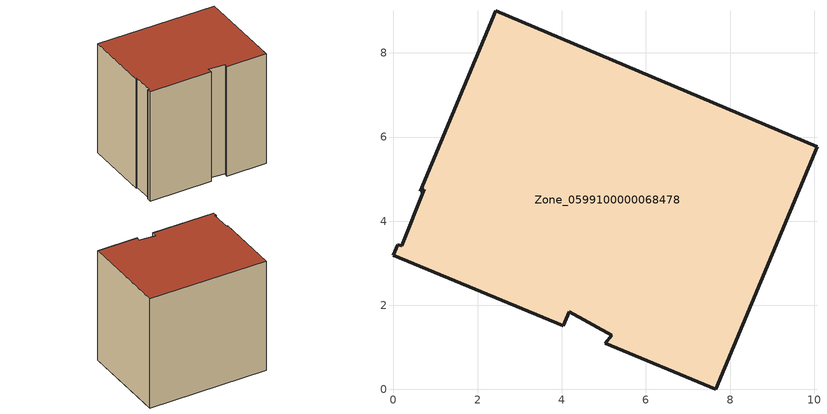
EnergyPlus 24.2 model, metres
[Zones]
Zone_0599100000068478
 floor ground (C_G): 0.19,3.42 0.74,4.76 0.63,4.71 2.43,9.01 10.06,5.77 7.66,0 5.03,1.09 5.18,1.29 4.18,1.85 4.04,1.51 0,3.19 0.1,3.44 z0
 wall outside (C_F): 10.06,5.77 2.43,9.01 0.63,4.71 0.74,4.76 0.19,3.42 0.1,3.44 0,3.19 4.04,1.51 4.18,1.85 5.18,1.29 5.03,1.09 7.66,0 10.06,5.77 z0:7.99
 roof outside (C_R): 0.19,3.42 0.1,3.44 0,3.19 4.04,1.51 4.18,1.85 5.18,1.29 5.03,1.09 7.66,0 10.06,5.77 2.43,9.01 0.63,4.71 0.74,4.76 z7.99
[BUILDING]
Pand.0599100000068478: North Axis=0; Terrain=City; Loads Convergence Tolerance Value=0.04; Temperature Convergence Tolerance Value=0.4; Solar Distribution=FullExterior; Maximum Number of Warmup Days=25; Minimum Number of Warmup Days=1
[Site:Location]
Rotterdam.The.Hague.AP_ZH_NLD Design_Conditions: Latitude=51.96; Longitude=4.45; Time Zone=1; Elevation=-4.5
[SITE:GROUNDTEMPERATURE:BUILDINGSURFACE]
18, 18, 18, 18, 18, 18, 18, 18, 18, 18, 18, 18
[MATERIAL] Thermal Absorptance=0.9; Solar Absorptance=0.7; Visible Absorptance=0.7
Name | Roughness | Thickness | Conductivity | Density | Specific Heat
G.TC.1946-1964 | MediumSmooth | 0.15 | 1 | 540 | 1210
F.TC.1946-1964 | Rough | 0.3 | 0.857143 | 1920 | 840
R.TC.1946-1964 | MediumRough | 0.2 | 0.235294 | 1500 | 1000
[CONSTRUCTION]
C_G: G.TC.1946-1964
C_F: F.TC.1946-1964
C_R: R.TC.1946-1964
[ZONE]
Zone_0599100000068478: Type=1; Multiplier=1; Ceiling Height=Autocalculate; Volume=Autocalculate; Floor Area=autocalculate; Part of Total Floor Area=Yes
[ZONEINFILTRATION:DESIGNFLOWRATE]
Infil_Zone_0599100000068478: Zone or ZoneList or Space or SpaceList=Zone_0599100000068478; Schedule=AlwaysOn; Design Flow Rate Calculation Method=Flow/Area; Flow Rate per Floor Area=0.003; Constant Term Coefficient=1; Temperature Term Coefficient=0; Velocity Term Coefficient=0; Velocity Squared Term Coefficient=0
[HVACTEMPLATE:ZONE:IDEALLOADSAIRSYSTEM]
Zone_0599100000068478: Maximum Heating Supply Air Temperature=50; Minimum Cooling Supply Air Temperature=13; Maximum Heating Supply Air Humidity Ratio=0.0156; Minimum Cooling Supply Air Humidity Ratio=0.0077; Heating Limit=NoLimit; Cooling Limit=NoLimit; Dehumidification Control Type=ConstantSensibleHeatRatio; Cooling Sensible Heat Ratio=0.7; Dehumidification Setpoint=60; Humidification Control Type=None; Humidification Setpoint=30; Outdoor Air Method=None; Outdoor Air Flow Rate per Person=0.00944; Outdoor Air Flow Rate per Zone Floor Area=0; Outdoor Air Flow Rate per Zone=0; Demand Controlled Ventilation Type=None; Outdoor Air Economizer Type=NoEconomizer; Heat Recovery Type=None; Sensible Heat Recovery Effectiveness=0.7; Latent Heat Recovery Effectiveness=0.65
[ZONECONTROL:THERMOSTAT]
ThermostatControl_Zone_0599100000068478: Zone or ZoneList=Zone_0599100000068478; Control Type Schedule=DualSetpointControlType; Control 1=Thermostat_Zone_0599100000068478; Temperature Difference Between Cutout And Setpoint=0
[THERMOSTATSETPOINT:DUALSETPOINT]
Thermostat_Zone_0599100000068478: Heating Setpoint Temperature Schedule=HeatingSetpoint_Zone_0599100000068478; Cooling Setpoint Temperature Schedule=CoolingSetpoint_Zone_0599100000068478
[SCHEDULE:COMPACT]
HeatingSetpoint_Zone_0599100000068478: Through: 12/31, For: AllDays, Until: 24:00, 21
CoolingSetpoint_Zone_0599100000068478: Through: 12/31, For: AllDays, Until: 24:00, 24
DualSetpointControlType: Through: 12/31, For: AllDays, Until: 24:00, 4
AlwaysOn: Through: 12/31, For: AllDays, Until: 24:00, 1
